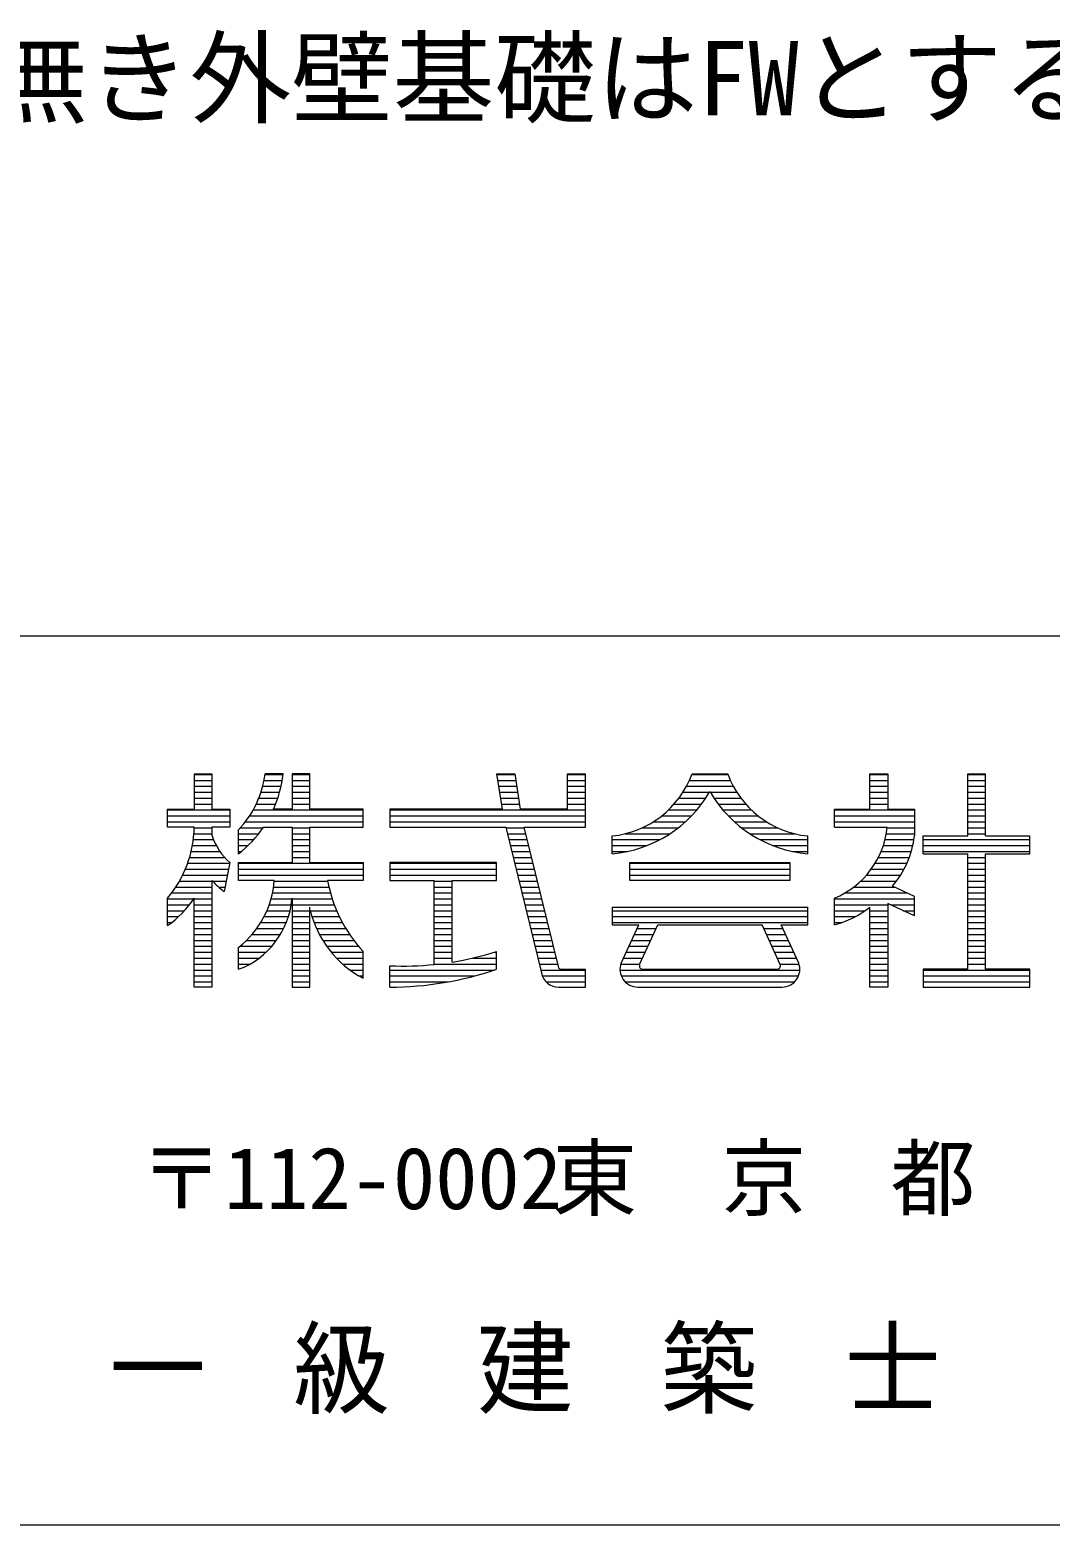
# Model space of a CAD drawing. Units: millimetres at full size, sheet at 1:200. Extents: x -919659 to 1109242, y -84607 to 904409.
# Drawn here: x -69236 to -63212, y -84607 to -75776 of the extents above; entities that cross this region are included whole.
import ezdxf
from ezdxf.enums import TextEntityAlignment as Align

# ---------------------------------------------------------------- set-up
doc = ezdxf.new("R2010")
doc.units = ezdxf.units.MM
doc.header["$LTSCALE"] = 200
doc.layers.add('0-F_通り芯', color=7, linetype='Continuous', lineweight=9)
doc.layers.add('7-8_', color=7, linetype='Continuous', lineweight=9)
doc.styles.add('ＭＳ ゴシック', font='')
doc.styles.get('ＭＳ ゴシック').set_extended_font_data('MS Gothic')

msp = doc.modelspace()

# ---------------------------------------------------------------- linework, layer by layer
at = {"layer": '7-8_', "color": 5, "lineweight": 5}
for p, q in [((1673.6, -79356.6), (-113726.4, -79356.6)), ((1673.6, -84606.6), (-113726.4, -84606.6))]:
    msp.add_line(p, q, dxfattribs=at)
at = {"layer": '7-8_', "color": 3, "lineweight": 13}
for p, q in [((-68265.7, -80169.3), (-68160.7, -80169.3)), ((-68265.7, -80169.3), (-68265.7, -80379.2)), ((-68160.7, -80169.3), (-68160.7, -80379.2)), ((-67740.7, -80169.3), (-67846.5, -80169.3)), ((-67583.2, -80169.3), (-67688.2, -80169.3)), ((-67688.2, -80169.3), (-67688.2, -80379.2)), ((-67583.2, -80379.2), (-67583.2, -80169.3)), ((-66480.7, -80169.3), (-66373.4, -80169.3)), ((-66480.7, -80169.3), (-66447.9, -80379.2)), ((-66373.4, -80169.3), (-66340.6, -80379.2)), ((-66060.7, -80169.3), (-65955.7, -80169.3)), ((-66060.7, -80379.2), (-66060.7, -80169.3)), ((-65955.7, -80484.3), (-65955.7, -80169.3)), ((-65325.7, -80169.3), (-65115.7, -80169.3)), ((-64275.7, -80379.2), (-64275.7, -80169.3)), ((-64275.7, -80169.3), (-64170.7, -80169.3)), ((-64170.7, -80169.3), (-64170.7, -80379.2)), ((-63698.2, -80169.3), (-63593.2, -80169.3)), ((-63698.2, -80536.8), (-63698.2, -80169.3)), ((-63593.2, -80536.8), (-63593.2, -80169.3)), ((-65222.1, -80276.7), (-65219.3, -80276.7)), ((-68423.2, -80379.2), (-68265.7, -80379.2)), ((-68423.2, -80484.3), (-68423.2, -80379.2)), ((-68160.7, -80379.2), (-68055.7, -80379.2)), ((-68055.7, -80379.2), (-68055.7, -80484.3)), ((-67688.2, -80379.2), (-67798, -80379.2)), ((-67268.2, -80379.2), (-67583.2, -80379.2)), ((-67268.2, -80484.3), (-67268.2, -80379.2)), ((-66447.9, -80379.2), (-67110.7, -80379.2)), ((-67110.7, -80379.2), (-67110.7, -80484.3)), ((-66060.7, -80379.2), (-66340.6, -80379.2)), ((-64485.7, -80379.2), (-64275.7, -80379.2)), ((-64485.7, -80484.3), (-64485.7, -80379.2)), ((-64170.7, -80379.2), (-64013.2, -80379.2)), ((-64013.2, -80379.2), (-64013.2, -80536.8)), ((-68265.7, -80484.3), (-68423.2, -80484.3)), ((-68160.7, -80484.3), (-68160.7, -80536.8)), ((-68055.7, -80484.3), (-68160.7, -80484.3)), ((-68003.2, -80641.8), (-68003.2, -80499.8)), ((-67856.6, -80484.3), (-67688.2, -80484.3)), ((-67688.2, -80484.3), (-67688.2, -80694.3)), ((-67583.2, -80694.3), (-67583.2, -80484.3)), ((-67583.2, -80484.3), (-67268.2, -80484.3)), ((-67110.7, -80484.3), (-66426, -80484.3)), ((-66426, -80484.3), (-66216, -81345.7)), ((-66318.8, -80484.3), (-66116.9, -81308)), ((-66318.8, -80484.3), (-65955.7, -80484.3)), ((-64485.7, -80484.3), (-64173.4, -80484.3)), ((-65798.2, -80641.8), (-65798.2, -80536.8)), ((-64643.2, -80641.8), (-64643.2, -80536.8)), ((-63960.7, -80536.8), (-63698.2, -80536.8)), ((-63960.7, -80641.8), (-63960.7, -80536.8)), ((-63593.2, -80536.8), (-63330.7, -80536.8)), ((-63330.7, -80641.8), (-63330.7, -80536.8)), ((-68055.7, -80694.3), (-68089.7, -80864.1)), ((-68003.2, -80799.3), (-68003.2, -80694.3)), ((-68003.2, -80694.3), (-67688.2, -80694.3)), ((-67583.2, -80694.3), (-67268.2, -80694.3)), ((-67268.2, -80694.3), (-67268.2, -80799.3)), ((-66480.7, -80694.3), (-67110.7, -80694.3)), ((-66480.7, -80799.3), (-66480.7, -80694.3)), ((-65693.2, -80694.3), (-64748.2, -80694.3)), ((-65693.2, -80799.3), (-65693.2, -80694.3)), ((-64748.2, -80694.3), (-64748.2, -80799.3)), ((-63960.7, -80641.8), (-63698.2, -80641.8)), ((-63698.2, -81324.3), (-63698.2, -80641.8)), ((-63593.2, -81324.3), (-63593.2, -80641.8)), ((-63593.2, -80641.8), (-63330.7, -80641.8)), ((-68160.7, -80799.3), (-68160.7, -81429.3)), ((-67793.2, -80799.3), (-68003.2, -80799.3)), ((-67268.2, -80799.3), (-67478.2, -80799.3)), ((-66848.2, -81295.7), (-66848.2, -80799.3)), ((-66743.2, -81281.9), (-66743.2, -80799.3)), ((-66743.2, -80799.3), (-66480.7, -80799.3)), ((-64748.2, -80799.3), (-65693.2, -80799.3)), ((-64013.2, -80893.3), (-64143.2, -80832.5)), ((-68423.2, -81066.3), (-68423.2, -80904.3)), ((-68265.7, -81429.3), (-68265.7, -80904.3)), ((-67688.2, -80904.3), (-67688.2, -81429.3)), ((-67583.2, -81429.3), (-67583.2, -80956.8)), ((-65798.2, -80956.8), (-64643.2, -80956.8)), ((-65798.2, -80956.8), (-65798.2, -81061.8)), ((-64643.2, -81061.8), (-64643.2, -80956.8)), ((-64485.7, -81061.8), (-64485.7, -80904.3)), ((-64275.7, -81429.3), (-64275.7, -80956.8)), ((-64170.7, -80935.6), (-64170.7, -81429.3)), ((-64013.2, -81009.3), (-64170.7, -80935.6)), ((-64013.2, -81009.3), (-64013.2, -80893.3)), ((-68423.2, -81061.8), (-68417, -81061.8)), ((-65798.2, -81061.8), (-65640.7, -81061.8)), ((-65745, -81287.4), (-65640.7, -81061.8)), ((-65636.1, -81295.9), (-65528.5, -81061.8)), ((-65528.5, -81061.8), (-64912.8, -81061.8)), ((-64805.4, -81295.9), (-64912.8, -81061.8)), ((-68423.2, -81065.8), (-68422.5, -81065.8)), ((-68003.2, -81324.3), (-68003.2, -81193.3)), ((-67268.2, -81376.8), (-67268.2, -81219.3)), ((-66480.7, -81324.3), (-66480.7, -81219.3)), ((-67110.7, -81429.3), (-67110.7, -81303.3)), ((-66096.5, -81324.3), (-65955.7, -81324.3)), ((-65616.4, -81324.3), (-64825, -81324.3)), ((-63330.7, -81324.3), (-63593.2, -81324.3)), ((-63330.7, -81429.3), (-63330.7, -81324.3)), ((-68160.7, -81429.3), (-68265.7, -81429.3)), ((-67688.2, -81429.3), (-67583.2, -81429.3)), ((-65646.7, -81429.3), (-64794.7, -81429.3)), ((-64170.7, -81429.3), (-64275.7, -81429.3)), ((-63960.7, -81429.3), (-63330.7, -81429.3))]:
    msp.add_line(p, q, dxfattribs=at)
at = {"layer": '7-8_'}
for p, q in [((-68265.7, -80173.3), (-68160.7, -80173.3)), ((-67847, -80173.3), (-67741.2, -80173.3)), ((-67688.2, -80173.3), (-67583.2, -80173.3)), ((-66480.1, -80173.3), (-66372.8, -80173.3)), ((-66060.7, -80173.3), (-65955.7, -80173.3)), ((-65327.2, -80173.3), (-65114.2, -80173.3)), ((-64275.7, -80173.3), (-64170.7, -80173.3)), ((-63698.2, -80173.3), (-63593.2, -80173.3)), ((-68265.7, -80208.3), (-68160.7, -80208.3)), ((-68265.7, -80243.3), (-68160.7, -80243.3)), ((-67861, -80243.3), (-67752.9, -80243.3)), ((-67852.9, -80208.3), (-67746.1, -80208.3)), ((-67688.2, -80208.3), (-67583.2, -80208.3)), ((-67688.2, -80243.3), (-67583.2, -80243.3)), ((-66474.6, -80208.3), (-66367.4, -80208.3)), ((-66469.1, -80243.3), (-66361.9, -80243.3)), ((-66060.7, -80208.3), (-65955.7, -80208.3)), ((-66060.7, -80243.3), (-65955.7, -80243.3)), ((-65359, -80243.3), (-65082.5, -80243.3)), ((-65341.6, -80208.3), (-65099.8, -80208.3)), ((-64275.7, -80208.3), (-64170.7, -80208.3)), ((-64275.7, -80243.3), (-64170.7, -80243.3)), ((-63698.2, -80208.3), (-63593.2, -80208.3)), ((-63698.2, -80243.3), (-63593.2, -80243.3)), ((-68265.7, -80278.3), (-68160.7, -80278.3)), ((-68265.7, -80313.3), (-68160.7, -80313.3)), ((-68265.7, -80348.3), (-68160.7, -80348.3)), ((-67899.4, -80348.3), (-67785, -80348.3)), ((-67884.1, -80313.3), (-67772.3, -80313.3)), ((-67871.3, -80278.3), (-67761.7, -80278.3)), ((-67688.2, -80278.3), (-67583.2, -80278.3)), ((-67688.2, -80313.3), (-67583.2, -80313.3)), ((-67688.2, -80348.3), (-67583.2, -80348.3)), ((-66463.7, -80278.3), (-66356.4, -80278.3)), ((-66458.2, -80313.3), (-66351, -80313.3)), ((-66452.7, -80348.3), (-66345.5, -80348.3)), ((-66060.7, -80278.3), (-65955.7, -80278.3)), ((-66060.7, -80313.3), (-65955.7, -80313.3)), ((-66060.7, -80348.3), (-65955.7, -80348.3)), ((-65432.1, -80348.3), (-65269.5, -80348.3)), ((-65403.7, -80313.3), (-65244.8, -80313.3)), ((-65379.5, -80278.3), (-65223, -80278.3)), ((-65218.4, -80278.3), (-65061.9, -80278.3)), ((-65196.5, -80313.3), (-65037.8, -80313.3)), ((-65171.9, -80348.3), (-65009.4, -80348.3)), ((-64275.7, -80278.3), (-64170.7, -80278.3)), ((-64275.7, -80313.3), (-64170.7, -80313.3)), ((-64275.7, -80348.3), (-64170.7, -80348.3)), ((-63698.2, -80278.3), (-63593.2, -80278.3)), ((-63698.2, -80313.3), (-63593.2, -80313.3)), ((-63698.2, -80348.3), (-63593.2, -80348.3)), ((-68423.2, -80383.3), (-68055.7, -80383.3)), ((-68423.2, -80418.3), (-68055.7, -80418.3)), ((-67938.9, -80418.3), (-67268.2, -80418.3)), ((-67917.6, -80383.3), (-67268.2, -80383.3)), ((-67110.7, -80383.3), (-65955.7, -80383.3)), ((-67110.7, -80418.3), (-65955.7, -80418.3)), ((-65505.9, -80418.3), (-65329.1, -80418.3)), ((-65465.6, -80383.3), (-65297.5, -80383.3)), ((-65143.9, -80383.3), (-64975.8, -80383.3)), ((-65112.2, -80418.3), (-64935.6, -80418.3)), ((-64485.7, -80383.3), (-64013.2, -80383.3)), ((-64485.7, -80418.3), (-64012.5, -80418.3)), ((-63698.2, -80383.3), (-63593.2, -80383.3)), ((-63698.2, -80418.3), (-63593.2, -80418.3)), ((-68423.2, -80453.3), (-68055.7, -80453.3)), ((-68267.5, -80523.3), (-68160.7, -80523.3)), ((-68265.8, -80488.3), (-68160.7, -80488.3)), ((-68003.2, -80523.3), (-67885.1, -80523.3)), ((-67992.6, -80488.3), (-67859.4, -80488.3)), ((-67963.7, -80453.3), (-67268.2, -80453.3)), ((-67688.2, -80488.3), (-67583.2, -80488.3)), ((-67688.2, -80523.3), (-67583.2, -80523.3)), ((-67110.7, -80453.3), (-65955.7, -80453.3)), ((-66425, -80488.3), (-66317.8, -80488.3)), ((-66416.5, -80523.3), (-66309.2, -80523.3)), ((-65720.4, -80523.3), (-65455.9, -80523.3)), ((-65620.2, -80488.3), (-65407, -80488.3)), ((-65555.4, -80453.3), (-65365.3, -80453.3)), ((-65076.1, -80453.3), (-64886, -80453.3)), ((-65034.4, -80488.3), (-64821.2, -80488.3)), ((-64985.5, -80523.3), (-64721, -80523.3)), ((-64485.7, -80453.3), (-64010, -80453.3)), ((-64179, -80523.3), (-64011.8, -80523.3)), ((-64173.8, -80488.3), (-64009.8, -80488.3)), ((-63698.2, -80453.3), (-63593.2, -80453.3)), ((-63698.2, -80488.3), (-63593.2, -80488.3)), ((-63698.2, -80523.3), (-63593.2, -80523.3)), ((-68276.4, -80593.3), (-68135.2, -80593.3)), ((-68271, -80558.3), (-68152.3, -80558.3)), ((-68003.2, -80558.3), (-67914.3, -80558.3)), ((-68003.2, -80593.3), (-67947.9, -80593.3)), ((-67688.2, -80558.3), (-67583.2, -80558.3)), ((-67688.2, -80593.3), (-67583.2, -80593.3)), ((-66407.9, -80558.3), (-66300.6, -80558.3)), ((-66399.4, -80593.3), (-66292, -80593.3)), ((-65798.2, -80558.3), (-65515.1, -80558.3)), ((-65798.2, -80593.3), (-65591.2, -80593.3)), ((-64926.3, -80558.3), (-64643.2, -80558.3)), ((-64850.1, -80593.3), (-64643.2, -80593.3)), ((-64196.9, -80593.3), (-64022.7, -80593.3)), ((-64186.6, -80558.3), (-64016.1, -80558.3)), ((-63960.7, -80558.3), (-63330.7, -80558.3)), ((-63960.7, -80593.3), (-63330.7, -80593.3)), ((-68304.5, -80698.3), (-68056.5, -80698.3)), ((-68293.1, -80663.3), (-68086.2, -80663.3)), ((-68283.7, -80628.3), (-68113.5, -80628.3)), ((-68003.2, -80628.3), (-67986.6, -80628.3)), ((-68003.2, -80698.3), (-67268.2, -80698.3)), ((-67688.2, -80628.3), (-67583.2, -80628.3)), ((-67688.2, -80663.3), (-67583.2, -80663.3)), ((-67110.7, -80698.3), (-66480.7, -80698.3)), ((-66390.9, -80628.3), (-66283.5, -80628.3)), ((-66382.3, -80663.3), (-66274.9, -80663.3)), ((-66373.8, -80698.3), (-66266.3, -80698.3)), ((-65798.2, -80628.3), (-65707.7, -80628.3)), ((-65693.2, -80698.3), (-64748.2, -80698.3)), ((-64733.7, -80628.3), (-64643.2, -80628.3)), ((-64245.6, -80698.3), (-64057.6, -80698.3)), ((-64226.1, -80663.3), (-64043.3, -80663.3)), ((-64209.9, -80628.3), (-64031.7, -80628.3)), ((-63960.7, -80628.3), (-63330.7, -80628.3)), ((-63698.2, -80663.3), (-63593.2, -80663.3)), ((-63698.2, -80698.3), (-63593.2, -80698.3)), ((-68334.1, -80768.3), (-68070.5, -80768.3)), ((-68318.2, -80733.3), (-68063.5, -80733.3)), ((-68003.2, -80733.3), (-67268.2, -80733.3)), ((-68003.2, -80768.3), (-67268.2, -80768.3)), ((-67110.7, -80733.3), (-66480.7, -80733.3)), ((-67110.7, -80768.3), (-66480.7, -80768.3)), ((-66365.3, -80733.3), (-66257.8, -80733.3)), ((-66356.7, -80768.3), (-66249.2, -80768.3)), ((-65693.2, -80733.3), (-64748.2, -80733.3)), ((-65693.2, -80768.3), (-64748.2, -80768.3)), ((-64296.9, -80768.3), (-64095.3, -80768.3)), ((-64268.9, -80733.3), (-64074.8, -80733.3)), ((-63698.2, -80733.3), (-63593.2, -80733.3)), ((-63698.2, -80768.3), (-63593.2, -80768.3)), ((-68398.5, -80873.3), (-68160.7, -80873.3)), ((-68374.1, -80838.3), (-68160.7, -80838.3)), ((-68352.7, -80803.3), (-68160.7, -80803.3)), ((-68157.1, -80803.3), (-68077.5, -80803.3)), ((-68121.4, -80838.3), (-68084.5, -80838.3)), ((-67803.2, -80873.3), (-67461.4, -80873.3)), ((-67797.2, -80838.3), (-67470.2, -80838.3)), ((-67793.5, -80803.3), (-67477.5, -80803.3)), ((-66848.2, -80803.3), (-66743.2, -80803.3)), ((-66848.2, -80838.3), (-66743.2, -80838.3)), ((-66848.2, -80873.3), (-66743.2, -80873.3)), ((-66348.2, -80803.3), (-66240.6, -80803.3)), ((-66339.7, -80838.3), (-66232, -80838.3)), ((-66331.1, -80873.3), (-66223.5, -80873.3)), ((-64423.6, -80873.3), (-64056.1, -80873.3)), ((-64371.5, -80838.3), (-64130.9, -80838.3)), ((-64330.5, -80803.3), (-64119.6, -80803.3)), ((-63698.2, -80803.3), (-63593.2, -80803.3)), ((-63698.2, -80838.3), (-63593.2, -80838.3)), ((-63698.2, -80873.3), (-63593.2, -80873.3)), ((-68423.2, -80908.3), (-68268.5, -80908.3)), ((-68423.2, -80943.3), (-68294.5, -80943.3)), ((-68265.7, -80908.3), (-68160.7, -80908.3)), ((-68265.7, -80943.3), (-68160.7, -80943.3)), ((-67822.6, -80943.3), (-67692.6, -80943.3)), ((-67811.7, -80908.3), (-67450.9, -80908.3)), ((-67688.2, -80943.3), (-67438.7, -80943.3)), ((-66848.2, -80908.3), (-66743.2, -80908.3)), ((-66848.2, -80943.3), (-66743.2, -80943.3)), ((-66322.6, -80908.3), (-66214.9, -80908.3)), ((-66314.1, -80943.3), (-66206.3, -80943.3)), ((-64485.7, -80908.3), (-64013.2, -80908.3)), ((-64485.7, -80943.3), (-64170.7, -80943.3)), ((-64154.2, -80943.3), (-64013.2, -80943.3)), ((-63698.2, -80908.3), (-63593.2, -80908.3)), ((-63698.2, -80943.3), (-63593.2, -80943.3)), ((-68423.2, -80978.3), (-68324.4, -80978.3)), ((-68423.2, -81013.3), (-68359, -81013.3)), ((-68423.2, -81048.3), (-68399.4, -81048.3)), ((-68265.7, -80978.3), (-68160.7, -80978.3)), ((-68265.7, -81013.3), (-68160.7, -81013.3)), ((-68265.7, -81048.3), (-68160.7, -81048.3)), ((-67872.7, -81048.3), (-67721.8, -81048.3)), ((-67852.9, -81013.3), (-67709.3, -81013.3)), ((-67836.3, -80978.3), (-67699.6, -80978.3)), ((-67688.2, -80978.3), (-67583.2, -80978.3)), ((-67688.2, -81013.3), (-67583.2, -81013.3)), ((-67688.2, -81048.3), (-67583.2, -81048.3)), ((-67580.8, -80978.3), (-67424.7, -80978.3)), ((-67570.9, -81013.3), (-67408.9, -81013.3)), ((-67558.8, -81048.3), (-67391, -81048.3)), ((-66848.2, -80978.3), (-66743.2, -80978.3)), ((-66848.2, -81013.3), (-66743.2, -81013.3)), ((-66848.2, -81048.3), (-66743.2, -81048.3)), ((-66305.5, -80978.3), (-66197.7, -80978.3)), ((-66297, -81013.3), (-66189.2, -81013.3)), ((-66288.5, -81048.3), (-66180.6, -81048.3)), ((-65798.2, -80978.3), (-64643.2, -80978.3)), ((-65798.2, -81013.3), (-64643.2, -81013.3)), ((-65798.2, -81048.3), (-64643.2, -81048.3)), ((-64485.7, -80978.3), (-64305.4, -80978.3)), ((-64485.7, -81013.3), (-64363.5, -81013.3)), ((-64485.7, -81048.3), (-64443.1, -81048.3)), ((-64275.7, -80978.3), (-64170.7, -80978.3)), ((-64275.7, -81013.3), (-64170.7, -81013.3)), ((-64275.7, -81048.3), (-64170.7, -81048.3)), ((-64079.4, -80978.3), (-64013.2, -80978.3)), ((-63698.2, -80978.3), (-63593.2, -80978.3)), ((-63698.2, -81013.3), (-63593.2, -81013.3)), ((-63698.2, -81048.3), (-63593.2, -81048.3)), ((-68265.7, -81083.3), (-68160.7, -81083.3)), ((-68265.7, -81118.3), (-68160.7, -81118.3)), ((-67924, -81118.3), (-67756.7, -81118.3)), ((-67896.2, -81083.3), (-67737.5, -81083.3)), ((-67688.2, -81083.3), (-67583.2, -81083.3)), ((-67688.2, -81118.3), (-67583.2, -81118.3)), ((-67544.2, -81083.3), (-67371, -81083.3)), ((-67527, -81118.3), (-67348.6, -81118.3)), ((-66848.2, -81083.3), (-66743.2, -81083.3)), ((-66848.2, -81118.3), (-66743.2, -81118.3)), ((-66280, -81083.3), (-66172, -81083.3)), ((-66271.4, -81118.3), (-66163.4, -81118.3)), ((-65666.8, -81118.3), (-65554.5, -81118.3)), ((-65650.6, -81083.3), (-65538.4, -81083.3)), ((-64903, -81083.3), (-64790.7, -81083.3)), ((-64886.9, -81118.3), (-64774.6, -81118.3)), ((-64275.7, -81083.3), (-64170.7, -81083.3)), ((-64275.7, -81118.3), (-64170.7, -81118.3)), ((-63698.2, -81083.3), (-63593.2, -81083.3)), ((-63698.2, -81118.3), (-63593.2, -81118.3)), ((-68265.7, -81153.3), (-68160.7, -81153.3)), ((-68265.7, -81188.3), (-68160.7, -81188.3)), ((-68265.7, -81223.3), (-68160.7, -81223.3)), ((-68003.2, -81223.3), (-67841.6, -81223.3)), ((-67996.8, -81188.3), (-67807.8, -81188.3)), ((-67957, -81153.3), (-67779.9, -81153.3)), ((-67688.2, -81153.3), (-67583.2, -81153.3)), ((-67688.2, -81188.3), (-67583.2, -81188.3)), ((-67688.2, -81223.3), (-67583.2, -81223.3)), ((-67507, -81153.3), (-67323.5, -81153.3)), ((-67483.8, -81188.3), (-67295.7, -81188.3)), ((-67456.9, -81223.3), (-67268.2, -81223.3)), ((-66848.2, -81153.3), (-66743.2, -81153.3)), ((-66848.2, -81188.3), (-66743.2, -81188.3)), ((-66848.2, -81223.3), (-66743.2, -81223.3)), ((-66493.4, -81223.3), (-66480.7, -81223.3)), ((-66262.9, -81153.3), (-66154.9, -81153.3)), ((-66254.4, -81188.3), (-66146.3, -81188.3)), ((-66245.8, -81223.3), (-66137.7, -81223.3)), ((-65715.4, -81223.3), (-65602.7, -81223.3)), ((-65699.2, -81188.3), (-65586.6, -81188.3)), ((-65683, -81153.3), (-65570.6, -81153.3)), ((-64870.8, -81153.3), (-64758.4, -81153.3)), ((-64854.8, -81188.3), (-64742.2, -81188.3)), ((-64838.7, -81223.3), (-64726, -81223.3)), ((-64275.7, -81153.3), (-64170.7, -81153.3)), ((-64275.7, -81188.3), (-64170.7, -81188.3)), ((-64275.7, -81223.3), (-64170.7, -81223.3)), ((-63698.2, -81153.3), (-63593.2, -81153.3)), ((-63698.2, -81188.3), (-63593.2, -81188.3)), ((-63698.2, -81223.3), (-63593.2, -81223.3)), ((-68265.7, -81258.3), (-68160.7, -81258.3)), ((-68265.7, -81293.3), (-68160.7, -81293.3)), ((-68003.2, -81258.3), (-67883.3, -81258.3)), ((-68003.2, -81293.3), (-67937, -81293.3)), ((-67688.2, -81258.3), (-67583.2, -81258.3)), ((-67688.2, -81293.3), (-67583.2, -81293.3)), ((-67425.6, -81258.3), (-67268.2, -81258.3)), ((-67389.1, -81293.3), (-67268.2, -81293.3)), ((-66848.2, -81258.3), (-66743.2, -81258.3)), ((-66848.2, -81293.3), (-66480.7, -81293.3)), ((-66622.7, -81258.3), (-66480.7, -81258.3)), ((-66237.3, -81258.3), (-66129.2, -81258.3)), ((-66228.7, -81293.3), (-66120.5, -81293.3)), ((-65747, -81293.3), (-65634.8, -81293.3)), ((-65731.5, -81258.3), (-65618.8, -81258.3)), ((-64822.7, -81258.3), (-64709.8, -81258.3)), ((-64806.6, -81293.3), (-64694.4, -81293.3)), ((-64275.7, -81258.3), (-64170.7, -81258.3)), ((-64275.7, -81293.3), (-64170.7, -81293.3)), ((-63698.2, -81258.3), (-63593.2, -81258.3)), ((-63698.2, -81293.3), (-63593.2, -81293.3)), ((-68265.7, -81328.3), (-68160.7, -81328.3)), ((-68265.7, -81363.3), (-68160.7, -81363.3)), ((-68265.7, -81398.3), (-68160.7, -81398.3)), ((-67688.2, -81328.3), (-67583.2, -81328.3)), ((-67688.2, -81363.3), (-67583.2, -81363.3)), ((-67688.2, -81398.3), (-67583.2, -81398.3)), ((-67345.6, -81328.3), (-67268.2, -81328.3)), ((-67292.4, -81363.3), (-67268.2, -81363.3)), ((-67110.7, -81328.3), (-66492.5, -81328.3)), ((-67110.7, -81363.3), (-66608.7, -81363.3)), ((-67110.7, -81398.3), (-66765.1, -81398.3)), ((-66220.2, -81328.3), (-65955.7, -81328.3)), ((-66210.7, -81363.3), (-65955.7, -81363.3)), ((-66187.7, -81398.3), (-65955.7, -81398.3)), ((-65751.6, -81328.3), (-64689.8, -81328.3)), ((-65744.1, -81363.3), (-64697.2, -81363.3)), ((-65721.2, -81398.3), (-64720.3, -81398.3)), ((-64275.7, -81328.3), (-64170.7, -81328.3)), ((-64275.7, -81363.3), (-64170.7, -81363.3)), ((-64275.7, -81398.3), (-64170.7, -81398.3)), ((-63960.7, -81328.3), (-63330.7, -81328.3)), ((-63960.7, -81363.3), (-63330.7, -81363.3)), ((-63960.7, -81398.3), (-63330.7, -81398.3))]:
    msp.add_line(p, q, dxfattribs=at)
at = {"layer": '7-8_', "color": 3, "lineweight": 13}
for points in [[(-67110.7, -80694.3), (-67110.7, -80799.3), (-66848.2, -80799.3)], [(-64696.4, -81287.4), (-64800.7, -81061.8), (-64643.2, -81061.8)], [(-66113.2, -81429.3), (-65955.7, -81429.3), (-65955.7, -81324.3)], [(-63698.2, -81324.3), (-63960.7, -81324.3), (-63960.7, -81429.3)]]:
    msp.add_lwpolyline(points, dxfattribs=at)
for centre, radius, start, end in [((-68435.8, -80092.3), 594.3, 316.70598, 352.55695), ((-68435.8, -80092.3), 699.3, 335.77147, 353.67943), ((-65855.5, -79975.7), 564, 275.82278, 339.92714), ((-64586, -79975.7), 564, 200.07281, 264.17717), ((-65861.9, -79904.2), 740.2, 274.93312, 329.7879), ((-64579.5, -79904.2), 740.2, 210.21205, 265.06683), ((-68931.7, -80474.1), 666, 319.76535, 359.12251), ((-68435.8, -80092.3), 699.3, 308.21132, 325.90822), ((-64682.6, -80431.8), 511.9, 292.61983, 354.11311), ((-67791.8, -80404.6), 391.8, 199.71278, 227.6673), ((-64556, -80474.5), 546.4, 319.06902, 353.4563), ((-67791.8, -80466.4), 496.8, 222.05959, 233.16733), ((-68335, -80763.5), 543, 307.66721, 356.21915), ((-66658.9, -80652.1), 832.4, 190.18237, 222.94766), ((-68808.1, -80534.6), 656.4, 305.90073, 325.72414), ((-68178.1, -80864.6), 491.8, 290.82721, 354.63074), ((-64647.9, -80474.8), 609, 285.45073, 307.67934), ((-66977.7, -80827), 621.7, 193.79955, 242.14873), ((-67031.7, -79491.3), 1813.6, 279.15265, 287.68596), ((-67031.7, -79491.3), 1813.6, 267.50328, 275.80666), ((-67110.7, -79486.8), 1942.4, 269.99997, 288.92461), ((-66096.5, -81303.3), 21, 192.96997, 269.99997), ((-65646.7, -81324.3), 105, 159.44392, 269.99997), ((-65616.4, -81303.3), 21, 159.44394, 269.99997), ((-64825, -81303.3), 21, 269.99997, 20.556), ((-64794.7, -81324.3), 105, 269.99995, 20.55602), ((-66113.2, -81324.3), 105, 191.76826, 269.99997)]:
    msp.add_arc(centre, radius, start, end, dxfattribs=at)

# ---------------------------------------------------------------- texts
at = {"layer": '0-F_通り芯', "style": 'ＭＳ ゴシック'}
msp.add_text('特記無き外壁基礎はFWとする。', height=439.9, dxfattribs=at).set_placement((-70693.5, -76412.8), align=Align.BOTTOM_LEFT)
at = {"layer": '7-8_', "style": 'ＭＳ ゴシック'}
for s, p in [('〒112-0002', (-68589.7, -82850.6)), ('東  京  都  文  京  区  小  石  川 ５－１３－１１', (-66150.7, -82850.6))]:
    msp.add_text(s, height=366.6, dxfattribs=at).set_placement(p, align=Align.BOTTOM_LEFT)
at = {"layer": '7-8_', "insert": (-68766.3, -83950.1), "char_height": 439.9, "attachment_point": 7, "style": 'ＭＳ ゴシック'}
msp.add_mtext('\\T1.27;\\W0.95;一\\~級\\~建\\~築\\~士', dxfattribs=at)

doc.saveas('drawing.dxf')
